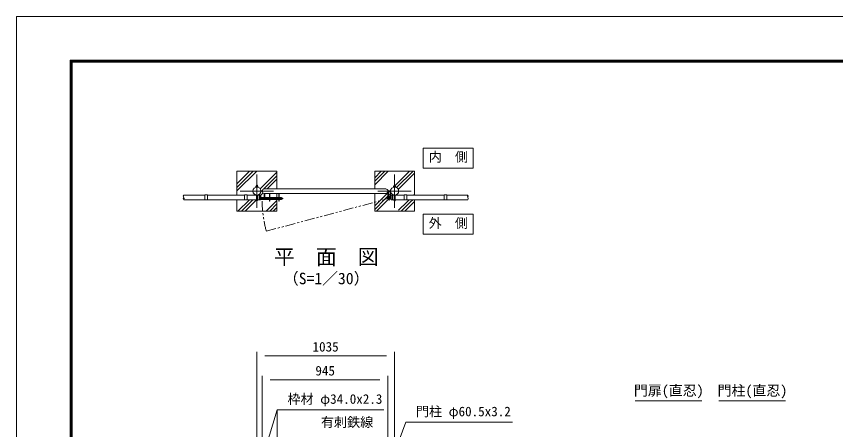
# Model space of a CAD drawing. Units: millimetres, scale not verified. Extents: x -6300 to 6300, y -4455 to 4455.
# Drawn here: x -6300 to -143, y 1348 to 4455 of the extents above; entities that cross this region are included whole.
import ezdxf
from ezdxf.enums import TextEntityAlignment as Align

# ---------------------------------------------------------------- set-up
doc = ezdxf.new("R2010")
doc.units = ezdxf.units.MM
doc.header["$LTSCALE"] = 30
for name, pattern in [('DASHED', [7.5, 6, -1.5]), ('USER1', [50.8, 31.75, -6.35, 6.35, -6.35]), ('USER2', [5, 2.5, -0.5, 0.5, -0.5, 0.5, -0.5])]:
    doc.linetypes.add(name, pattern=pattern)
for name, color, linetype, lineweight in [('0-0_D-STR1', 1, 'Continuous', 18), ('0-1_D-STR3', 3, 'Continuous', 13), ('0-2_D-BMK', 2, 'USER1', 13), ('0-3_D-STR4', 7, 'Continuous', 9), ('0-5_D-DCR-HCH', 7, 'Continuous', 9), ('0-6_D-STR-DIM', 7, 'Continuous', 9), ('0-8_D-STR-TXT', 7, 'Continuous', 9), ('0-9_D-TTL-TXT', 7, 'Continuous', 18), ('0-A_D-TTL', 7, 'Continuous', 9)]:
    doc.layers.add(name, color=color, linetype=linetype, lineweight=lineweight)
doc.styles.add('ＭＳ ゴシック', font='')
doc.styles.get('ＭＳ ゴシック').set_extended_font_data('MS Gothic')

msp = doc.modelspace()

# ---------------------------------------------------------------- linework, layer by layer
at = {"layer": '0-0_D-STR1'}
for p, q in [((-4435.49, 3157.91), (-3524.49, 3157.91)), ((-5042.24, 3110.66), (-4884.74, 3110.66)), ((-4864.74, 3110.66), (-4584.74, 3110.66)), ((-4564.74, 3110.66), (-4496.24, 3110.66)), ((-4488.24, 3110.66), (-4475.24, 3110.66)), ((-4466.91, 3111.16), (-4475.24, 3111.16)), ((-4475.24, 3111.16), (-4475.24, 3076.16)), ((-4467.24, 3111.16), (-4467.24, 3076.16)), ((-4435.49, 3123.91), (-3524.49, 3123.91)), ((-3482.58, 3111.16), (-3474.24, 3111.16)), ((-3482.24, 3111.16), (-3482.24, 3076.16)), ((-3474.24, 3111.16), (-3474.24, 3076.16)), ((-3461.24, 3110.66), (-3474.24, 3110.66)), ((-3384.74, 3110.66), (-3453.24, 3110.66)), ((-3084.74, 3110.66), (-3364.74, 3110.66)), ((-2907.24, 3110.66), (-3064.74, 3110.66)), ((-5042.24, 3076.66), (-4884.74, 3076.66)), ((-4864.74, 3076.66), (-4584.74, 3076.66)), ((-4564.74, 3076.66), (-4496.24, 3076.66)), ((-4488.24, 3076.66), (-4475.24, 3076.66)), ((-4466.91, 3076.16), (-4475.24, 3076.16)), ((-3482.58, 3076.16), (-3474.24, 3076.16)), ((-3461.24, 3076.66), (-3474.24, 3076.66)), ((-3384.74, 3076.66), (-3453.24, 3076.66)), ((-3084.74, 3076.66), (-3364.74, 3076.66)), ((-2907.24, 3076.66), (-3064.74, 3076.66))]:
    msp.add_line(p, q, dxfattribs=at)
for centre in [(-4492.24, 3140.91), (-3457.24, 3140.91)]:
    msp.add_circle(centre, 30.25, dxfattribs=at)
for centre, radius, start, end in [((-4435.49, 3140.91), 17, 90, 270), ((-3524.49, 3140.91), 17, 270, 90), ((-4466.91, 3110.16), 1, 32.29827, 90), ((-4497.47, 3093.66), 35.72, 331.52136, 28.47864), ((-3452.02, 3093.66), 35.72, 151.52136, 208.47864), ((-3482.58, 3110.16), 1, 90, 147.70173), ((-4466.91, 3077.16), 1, 270, 327.70173), ((-3482.58, 3077.16), 1, 212.29827, 270)]:
    msp.add_arc(centre, radius, start, end, dxfattribs=at)
at = {"layer": '0-1_D-STR3'}
for p, q in [((-4500.24, 3172.76), (-4484.24, 3172.76)), ((-4500.24, 3171.16), (-4500.24, 3172.76)), ((-4499.74, 3172.76), (-4499.74, 3178.56)), ((-4499.74, 3172.76), (-4484.74, 3172.76)), ((-4498.16, 3179.26), (-4486.6, 3179.26)), ((-4496.24, 3179.26), (-4496.24, 3183.46)), ((-4496.24, 3170.9), (-4496.24, 3171.16)), ((-4495.99, 3178.56), (-4495.99, 3172.76)), ((-4495.54, 3179.26), (-4495.54, 3184.16)), ((-4495.04, 3184.66), (-4489.44, 3184.66)), ((-4488.24, 3183.46), (-4489.44, 3184.66)), ((-4488.94, 3179.26), (-4488.94, 3184.16)), ((-4488.49, 3178.56), (-4488.49, 3172.76)), ((-4488.24, 3179.26), (-4488.24, 3183.46)), ((-4488.24, 3170.9), (-4488.24, 3171.16)), ((-4484.74, 3172.76), (-4484.74, 3178.56)), ((-3507.49, 3086.91), (-3507.49, 3145.91)), ((-3502.99, 3145.91), (-3507.49, 3145.91)), ((-3502.99, 3095.27), (-3502.99, 3145.91)), ((-3491.99, 3145.91), (-3491.99, 3095.27)), ((-3491.99, 3145.91), (-3487.49, 3145.91)), ((-3487.49, 3145.91), (-3487.49, 3086.91)), ((-3465.24, 3172.76), (-3449.24, 3172.76)), ((-3465.24, 3171.16), (-3465.24, 3172.76)), ((-3464.74, 3172.76), (-3464.74, 3178.56)), ((-3464.74, 3172.76), (-3449.74, 3172.76)), ((-3463.16, 3179.26), (-3451.6, 3179.26)), ((-3461.24, 3179.26), (-3461.24, 3183.46)), ((-3461.24, 3170.9), (-3461.24, 3171.16)), ((-3460.99, 3178.56), (-3460.99, 3172.76)), ((-3460.54, 3179.26), (-3460.54, 3184.16)), ((-3460.04, 3184.66), (-3454.44, 3184.66)), ((-3453.24, 3183.46), (-3454.44, 3184.66)), ((-3453.94, 3179.26), (-3453.94, 3184.16)), ((-3453.49, 3178.56), (-3453.49, 3172.76)), ((-3453.24, 3179.26), (-3453.24, 3183.46)), ((-3453.24, 3170.9), (-3453.24, 3171.16)), ((-3449.74, 3172.76), (-3449.74, 3178.56)), ((-4884.74, 3112.66), (-4884.74, 3074.66)), ((-4884.74, 3112.66), (-4864.74, 3112.66)), ((-4864.74, 3112.66), (-4864.74, 3074.66)), ((-4584.74, 3112.66), (-4584.74, 3074.66)), ((-4584.74, 3112.66), (-4564.74, 3112.66)), ((-4564.74, 3112.66), (-4564.74, 3074.66)), ((-4496.24, 3072.29), (-4496.24, 3110.93)), ((-4488.24, 3072.29), (-4488.24, 3110.93)), ((-4461.74, 3093.66), (-4398.49, 3093.66)), ((-4437.74, 3123.91), (-4437.74, 3093.66)), ((-4433.24, 3123.91), (-4437.74, 3123.91)), ((-4433.24, 3123.91), (-4433.24, 3093.66)), ((-4398.49, 3123.91), (-4398.49, 3064.66)), ((-4393.99, 3123.91), (-4393.99, 3064.66)), ((-4393.99, 3093.66), (-4328.49, 3093.66)), ((-4328.49, 3123.91), (-4328.49, 3064.66)), ((-4323.99, 3123.91), (-4323.99, 3064.66)), ((-4323.99, 3093.66), (-4308.49, 3093.66)), ((-3461.24, 3072.29), (-3461.24, 3110.93)), ((-3453.24, 3072.29), (-3453.24, 3110.93)), ((-3384.74, 3112.66), (-3384.74, 3074.66)), ((-3364.74, 3112.66), (-3384.74, 3112.66)), ((-3364.74, 3112.66), (-3364.74, 3074.66)), ((-3084.74, 3112.66), (-3084.74, 3074.66)), ((-3064.74, 3112.66), (-3084.74, 3112.66)), ((-3064.74, 3112.66), (-3064.74, 3074.66)), ((-4884.74, 3074.66), (-4864.74, 3074.66)), ((-4584.74, 3074.66), (-4564.74, 3074.66)), ((-4465.53, 3077.66), (-4398.49, 3077.66)), ((-4398.49, 3064.66), (-4393.99, 3064.66)), ((-4393.99, 3077.66), (-4328.49, 3077.66)), ((-4328.49, 3064.66), (-4323.99, 3064.66)), ((-4323.99, 3077.66), (-4308.49, 3077.66)), ((-3364.74, 3074.66), (-3384.74, 3074.66)), ((-3064.74, 3074.66), (-3084.74, 3074.66))]:
    msp.add_line(p, q, dxfattribs=at)
for points in [[(-4500.24, 3171.16), (-4484.24, 3171.16), (-4484.24, 3172.76)], [(-4495.04, 3184.66), (-4496.24, 3183.46), (-4488.24, 3183.46)], [(-3465.24, 3171.16), (-3449.24, 3171.16), (-3449.24, 3172.76)], [(-3460.04, 3184.66), (-3461.24, 3183.46), (-3453.24, 3183.46)]]:
    msp.add_lwpolyline(points, dxfattribs=at)
for radius in [10, 5.5]:
    msp.add_circle((-3497.49, 3086.91), radius, dxfattribs=at)
for centre, radius, start, end in [((-4497.87, 3176.47), 2.81, 48.21899, 131.78101), ((-4492.24, 3168.87), 10.39, 68.85295, 111.14705), ((-4486.62, 3176.4), 2.86, 49.0514, 130.9486), ((-3462.87, 3176.47), 2.81, 48.21899, 131.78101), ((-3457.24, 3168.87), 10.39, 68.85295, 111.14705), ((-3451.62, 3176.4), 2.86, 49.0514, 130.9486), ((-4308.49, 3085.66), 8, 270, 90)]:
    msp.add_arc(centre, radius, start, end, dxfattribs=at)
at = {"layer": '0-1_D-STR3', "linetype": 'DASHED'}
for centre in [(-4492.24, 3072.29), (-3457.24, 3072.29)]:
    msp.add_arc(centre, 4, 180, 0, dxfattribs=at)
at = {"layer": '0-2_D-BMK'}
for p, q in [((-4492.24, 3015.91), (-4492.24, 3265.91)), ((-3457.24, 3015.91), (-3457.24, 3265.91)), ((-4617.24, 3140.91), (-4367.24, 3140.91)), ((-3582.24, 3140.91), (-3332.24, 3140.91)), ((-4461.99, 3085.66), (-4293.82, 3085.66)), ((-3513.02, 3086.91), (-3481.96, 3086.91)), ((-3497.49, 3071.38), (-3497.49, 3102.45))]:
    msp.add_line(p, q, dxfattribs=at)
at = {"layer": '0-2_D-BMK', "linetype": 'USER2'}
msp.add_line((-4421.52, 2839.69), (-3497.49, 3086.91), dxfattribs=at)
msp.add_arc((-3497.49, 3086.91), 956.52, 181.33289, 194.97898, dxfattribs=at)
at = {"layer": '0-3_D-STR4'}
for p, q in [((-4642.24, 3290.91), (-4642.24, 3110.66)), ((-4342.24, 3290.91), (-4642.24, 3290.91)), ((-4342.24, 3157.91), (-4342.24, 3290.91)), ((-3607.24, 3290.91), (-3607.24, 3157.91)), ((-3307.24, 3290.91), (-3607.24, 3290.91)), ((-3307.24, 3110.66), (-3307.24, 3290.91)), ((-4342.24, 3093.66), (-4342.24, 3123.91)), ((-3607.24, 3123.91), (-3607.24, 2990.91)), ((-4642.24, 3076.66), (-4642.24, 2990.91)), ((-4342.24, 2990.91), (-4342.24, 3077.66)), ((-4642.24, 2990.91), (-4342.24, 2990.91))]:
    msp.add_line(p, q, dxfattribs=at)
msp.add_lwpolyline([(-3607.24, 2990.91), (-3307.24, 2990.91), (-3307.24, 3076.66)], dxfattribs=at)
at = {"layer": '0-5_D-DCR-HCH'}
for p, q in [((-4642.24, 3142.45), (-4493.78, 3290.91)), ((-4642.24, 3168.97), (-4520.3, 3290.91)), ((-4642.24, 3195.49), (-4546.82, 3290.91)), ((-4467.49, 3158.11), (-4342.24, 3283.35)), ((-3607.24, 3188.36), (-3504.69, 3290.91)), ((-3607.24, 3214.88), (-3531.21, 3290.91)), ((-3607.24, 3241.4), (-3557.72, 3290.91)), ((-3453.33, 3183.18), (-3345.59, 3290.91)), ((-3442.63, 3167.36), (-3319.08, 3290.91)), ((-3429.9, 3153.57), (-3307.24, 3276.23)), ((-4442.96, 3156.12), (-4342.24, 3256.84)), ((-4414.65, 3157.91), (-4342.24, 3230.32)), ((-3490.59, 3145.91), (-3485.79, 3150.72)), ((-3467, 3169.5), (-3464.74, 3171.76)), ((-4514.93, 3110.66), (-4509.44, 3116.16)), ((-4488.24, 3110.84), (-4488.12, 3110.96)), ((-4464.78, 3107.78), (-4445.4, 3127.17)), ((-3592.56, 2990.91), (-3504.07, 3079.4)), ((-3502.99, 3107), (-3491.99, 3118)), ((-3313.71, 3110.66), (-3307.24, 3117.13)), ((-4634.68, 2990.91), (-4548.93, 3076.66)), ((-4608.17, 2990.91), (-4522.42, 3076.66)), ((-4581.65, 2990.91), (-4496.24, 3076.32)), ((-4422.55, 2990.91), (-4342.24, 3071.22)), ((-4396.03, 2990.91), (-4342.24, 3044.71)), ((-4369.52, 2990.91), (-4342.24, 3018.19))]:
    msp.add_line(p, q, dxfattribs=at)
for points in [[(-4462.37, 3136.71), (-4458.17, 3140.91), (-4450.7, 3148.39)], [(-3502.99, 3133.51), (-3495.59, 3140.91), (-3491.99, 3144.51)], [(-3607.24, 3029.26), (-3568.62, 3067.88), (-3507.49, 3129.01)], [(-3607.24, 3002.75), (-3532.42, 3077.57), (-3507.49, 3102.5)], [(-3426.99, 2997.38), (-3363.46, 3060.91), (-3347.71, 3076.66)], [(-3406.94, 2990.91), (-3336.94, 3060.91), (-3321.19, 3076.66)], [(-3380.43, 2990.91), (-3310.43, 3060.91), (-3307.24, 3064.1)]]:
    msp.add_lwpolyline(points, dxfattribs=at)
at = {"layer": '0-6_D-STR-DIM'}
for p, q in [((-4492.24, 1262.95), (-4492.24, 1932.95)), ((-3457.24, 1262.95), (-3457.24, 1932.95)), ((-4432.24, 1902.95), (-3517.24, 1902.95)), ((-4452.49, 1222.95), (-4452.49, 1752.95)), ((-3507.49, 1222.95), (-3507.49, 1752.95)), ((-4392.49, 1722.95), (-3567.49, 1722.95))]:
    msp.add_line(p, q, dxfattribs=at)
for centre, start, end in [((-5033.69, 3102.16), 135.18146, 224.81854), ((-5033.69, 3085.16), 135.18146, 224.81854), ((-5050.8, 3085.16), 315.18146, 44.81854), ((-2898.69, 3102.16), 135.18146, 224.81854), ((-2915.8, 3102.16), 315.18146, 44.81854), ((-2915.8, 3085.16), 315.18146, 44.81854)]:
    msp.add_arc(centre, 12.06, start, end, dxfattribs=at)
at = {"layer": '0-8_D-STR-TXT'}
msp.add_line((-4341.04, 1495.89), (-4341.04, 741), dxfattribs=at)
for points in [[(-2867.46, 3464.73), (-2867.46, 3314.73), (-3242.46, 3314.73), (-3242.46, 3464.73)], [(-2867.46, 2817.1), (-2867.46, 2967.1), (-3242.46, 2967.1), (-3242.46, 2817.1)]]:
    msp.add_lwpolyline(points, close=True, dxfattribs=at)
for points in [[(-3537.12, 1495.89), (-4341.04, 1495.89), (-4429.85, 1198.2)], [(-2571.47, 1402.45), (-3373.49, 1402.45), (-3448.89, 1201.18)]]:
    msp.add_lwpolyline(points, dxfattribs=at)
at = {"layer": '0-9_D-TTL-TXT', "lineweight": 9}
for p, q in [((-1649.29, 1563.48), (-1149.29, 1563.48)), ((-1020.62, 1563.48), (-520.62, 1563.48))]:
    msp.add_line(p, q, dxfattribs=at)
at = {"layer": '0-A_D-TTL', "color": 2, "lineweight": 18}
msp.add_lwpolyline([(-6300, 4455), (6300, 4455), (6300, -4455), (-6300, -4455)], close=True, dxfattribs=at)
at = {"layer": '0-A_D-TTL'}
for points in [[(-5895, 4125), (5895, 4125), (5895, -4125), (-5895, -4125)], [(-5891.25, 4121.25), (5891.25, 4121.25), (5891.25, -4121.25), (-5891.25, -4121.25)], [(-5887.5, 4117.5), (5887.5, 4117.5), (5887.5, -4117.5), (-5887.5, -4117.5)], [(-5883.75, 4113.75), (5883.75, 4113.75), (5883.75, -4113.75), (-5883.75, -4113.75)], [(-5880, 4110), (5880, 4110), (5880, -4110), (-5880, -4110)]]:
    msp.add_lwpolyline(points, close=True, dxfattribs=at)

# ---------------------------------------------------------------- texts
at = {"layer": '0-6_D-STR-DIM', "style": 'ＭＳ ゴシック'}
for s, p in [('1035', (-4074.12, 1913.07)), ('945', (-4052.71, 1733.07))]:
    msp.add_text(s, height=72.14, dxfattribs=at).set_placement(p, align=Align.BOTTOM_LEFT)
at = {"layer": '0-8_D-STR-TXT', "style": 'ＭＳ ゴシック'}
for s, p in [('内\u3000側', (-3201.16, 3341.01)), ('外\u3000側', (-3201.16, 2843.39)), ('枠材 φ34.0x2.3', (-4262.37, 1520.1)), ('門柱 φ60.5x3.2', (-3297.11, 1426.47)), ('有刺鉄線', (-4011.48, 1346.24))]:
    msp.add_text(s, height=72.14, dxfattribs=at).set_placement(p, align=Align.BOTTOM_LEFT)
at = {"layer": '0-9_D-TTL-TXT', "style": 'ＭＳ ゴシック'}
for s, height, p in [('平\u3000面\u3000図', 115.5, (-4364.59, 2554.61)), ('（S=1／30）', 86.66, (-4296.37, 2414.82)), ('門扉(直忍)', 76.98, (-1659.19, 1580.28)), ('門柱(直忍)', 76.98, (-1030.52, 1579.67))]:
    msp.add_text(s, height=height, dxfattribs=at).set_placement(p, align=Align.BOTTOM_LEFT)

doc.saveas('drawing.dxf')
